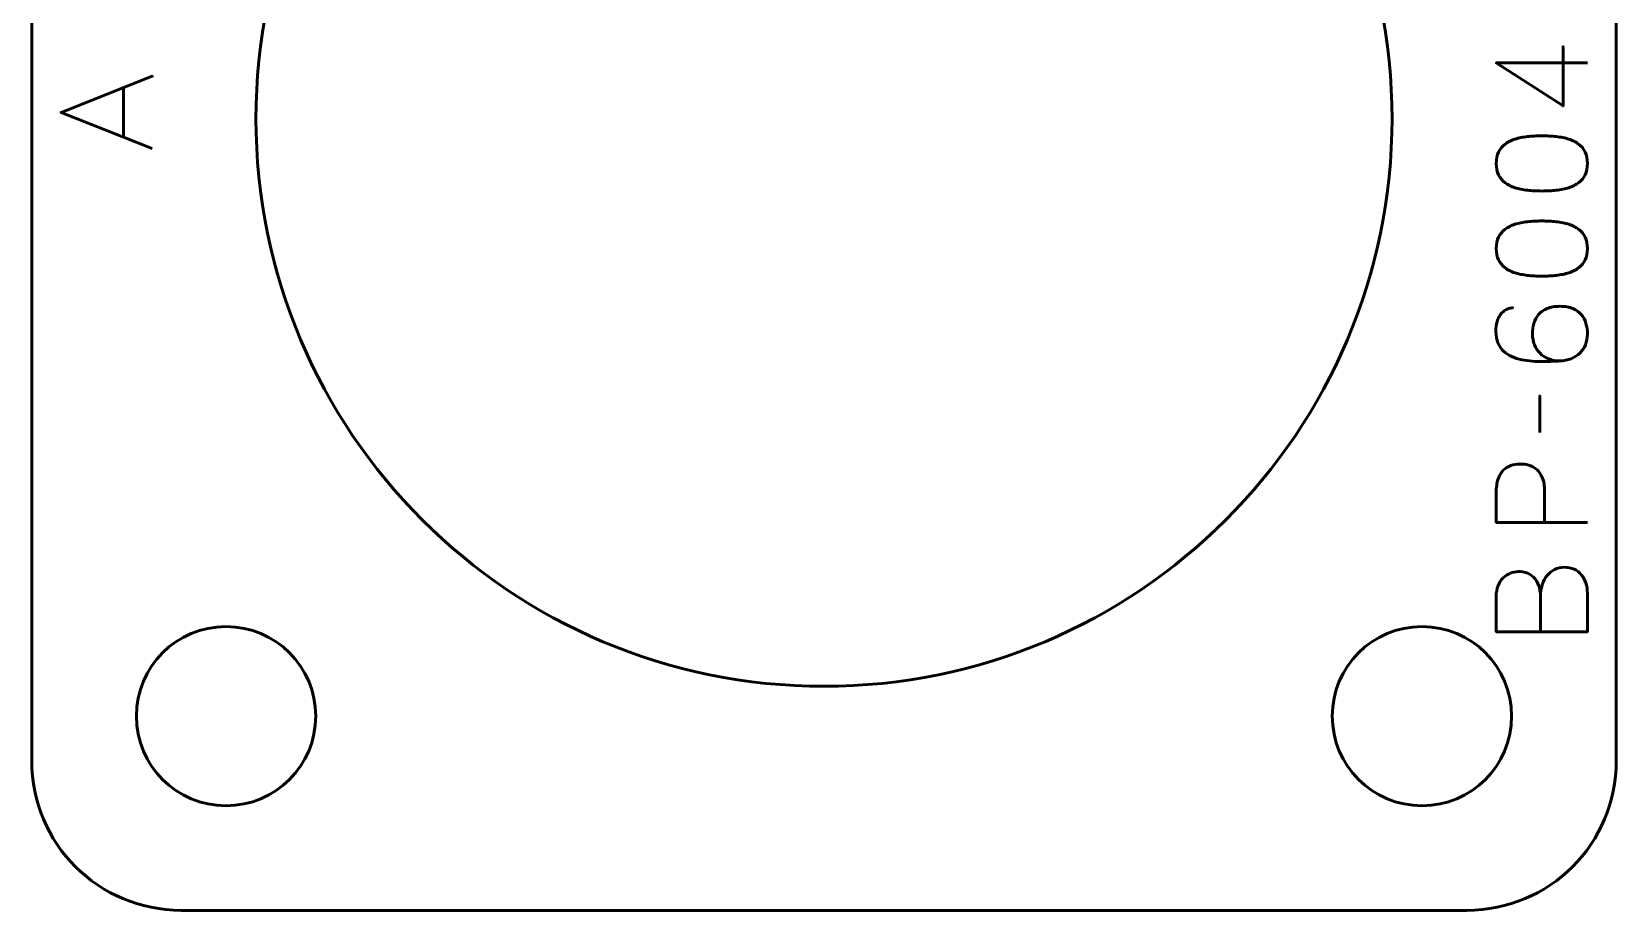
# Model space of a CAD drawing. Header units: centimetres. Extents: x -19.2 to -1.8, y -20.5 to -9.2.
# Drawn here: x -13.15 to -7.85, y -14.5 to -11.56 of the extents above; entities that cross this region are included whole.
import ezdxf

# ---------------------------------------------------------------- set-up
doc = ezdxf.new("R2010")
doc.units = ezdxf.units.CM
doc.header["$MEASUREMENT"] = 0
doc.layers.add('Layer 1', color=7, linetype='Continuous')

msp = doc.modelspace()

# ---------------------------------------------------------------- linework, layer by layer
at = {"layer": 'Layer 1', "lineweight": 53}
for points, knots in [([(-13.15003, -13.99994), (-13.15003, -13.99994), (-13.15003, -9.70007), (-13.15003, -9.70007), (-13.15003, -9.70007), (-13.15003, -9.42293), (-12.92694, -9.19997), (-12.64994, -9.19997), (-12.64994, -9.19997), (-12.64994, -9.19997), (-8.35007, -9.19997), (-8.35007, -9.19997), (-8.35007, -9.19997), (-8.07293, -9.19997), (-7.84997, -9.42293), (-7.84997, -9.70007), (-7.84997, -9.70007), (-7.84997, -9.70007), (-7.84997, -13.99994), (-7.84997, -13.99994), (-7.84997, -13.99994), (-7.84997, -14.27694), (-8.07293, -14.50003), (-8.35007, -14.50003), (-8.35007, -14.50003), (-8.35007, -14.50003), (-12.64994, -14.50003), (-12.64994, -14.50003), (-12.64994, -14.50003), (-12.92694, -14.50003), (-13.15003, -14.27694), (-13.15003, -13.99994)], [0, 0, 0, 0, 0.125, 0.125, 0.125, 0.125, 0.25, 0.25, 0.25, 0.25, 0.375, 0.375, 0.375, 0.375, 0.5, 0.5, 0.5, 0.5, 0.625, 0.625, 0.625, 0.625, 0.75, 0.75, 0.75, 0.75, 0.875, 0.875, 0.875, 0.875, 1, 1, 1, 1]), ([(-12.5, -13.55), (-12.33423, -13.55), (-12.2, -13.68423), (-12.2, -13.85001), (-12.2, -13.85001), (-12.2, -14.01567), (-12.33423, -14.15001), (-12.5, -14.15001), (-12.5, -14.15001), (-12.66567, -14.15001), (-12.80001, -14.01567), (-12.80001, -13.85001), (-12.80001, -13.85001), (-12.80001, -13.68423), (-12.66567, -13.55), (-12.5, -13.55)], [0, 0, 0, 0, 0.25, 0.25, 0.25, 0.25, 0.5, 0.5, 0.5, 0.5, 0.75, 0.75, 0.75, 0.75, 1, 1, 1, 1]), ([(-8.5, -13.55), (-8.33433, -13.55), (-8.2, -13.68423), (-8.2, -13.85001), (-8.2, -13.85001), (-8.2, -14.01567), (-8.33433, -14.15001), (-8.5, -14.15001), (-8.5, -14.15001), (-8.66563, -14.15001), (-8.8, -14.01567), (-8.8, -13.85001), (-8.8, -13.85001), (-8.8, -13.68423), (-8.66563, -13.55), (-8.5, -13.55)], [0, 0, 0, 0, 0.25, 0.25, 0.25, 0.25, 0.5, 0.5, 0.5, 0.5, 0.75, 0.75, 0.75, 0.75, 1, 1, 1, 1])]:
    msp.add_open_spline(points, degree=3, knots=knots, dxfattribs=at)
at = {"layer": 'Layer 1', "color": 250, "lineweight": 53}
msp.add_open_spline([(-12.4, -11.85), (-12.4, -10.80082), (-11.54918, -9.95), (-10.5, -9.95), (-10.5, -9.95), (-9.45082, -9.95), (-8.6, -10.80082), (-8.6, -11.85), (-8.6, -11.85), (-8.6, -12.89918), (-9.45082, -13.75), (-10.5, -13.75), (-10.5, -13.75), (-11.54918, -13.75), (-12.4, -12.89918), (-12.4, -11.85)], degree=3, knots=[0, 0, 0, 0, 0.25, 0.25, 0.25, 0.25, 0.5, 0.5, 0.5, 0.5, 0.75, 0.75, 0.75, 0.75, 1, 1, 1, 1], dxfattribs=at)
at = {"layer": 'Layer 1', "color": 30, "lineweight": 53}
for points, knots in [([(-7.94658, -11.66315), (-7.94658, -11.66315), (-8.2518, -11.66315), (-8.2518, -11.66315), (-8.2518, -11.66315), (-8.2518, -11.66315), (-8.02786, -11.80708), (-8.02786, -11.80708), (-8.02786, -11.80708), (-8.02786, -11.80708), (-8.02786, -11.60896), (-8.02786, -11.60896), (-8.02786, -11.60896), (-8.02786, -11.60896), (-8.02786, -11.80708), (-8.02786, -11.80708), (-8.02786, -11.80708), (-8.02786, -11.80708), (-8.2518, -11.66315), (-8.2518, -11.66315), (-8.2518, -11.66315), (-8.2518, -11.66315), (-7.94658, -11.66315), (-7.94658, -11.66315)], [0, 0, 0, 0, 0.1666667, 0.1666667, 0.1666667, 0.1666667, 0.3333333, 0.3333333, 0.3333333, 0.3333333, 0.5, 0.5, 0.5, 0.5, 0.6666667, 0.6666667, 0.6666667, 0.6666667, 0.8333333, 0.8333333, 0.8333333, 0.8333333, 1, 1, 1, 1]), ([(-12.74658, -11.95016), (-12.74658, -11.95016), (-13.0518, -11.82909), (-13.0518, -11.82909), (-13.0518, -11.82909), (-13.0518, -11.82909), (-12.74658, -11.70759), (-12.74658, -11.70759), (-12.74658, -11.70759), (-12.74658, -11.70759), (-13.0518, -11.82909), (-13.0518, -11.82909), (-13.0518, -11.82909), (-13.0518, -11.82909), (-12.74658, -11.95016), (-12.74658, -11.95016)], [0, 0, 0, 0, 0.25, 0.25, 0.25, 0.25, 0.5, 0.5, 0.5, 0.5, 0.75, 0.75, 0.75, 0.75, 1, 1, 1, 1]), ([(-12.84268, -11.91206), (-12.84268, -11.91206), (-12.84268, -11.74612), (-12.84268, -11.74612), (-12.84268, -11.74612), (-12.84268, -11.74612), (-12.84268, -11.91206), (-12.84268, -11.91206)], [0, 0, 0, 0, 0.5, 0.5, 0.5, 0.5, 1, 1, 1, 1]), ([(-7.94658, -11.99969), (-7.94665, -11.98488), (-7.94926, -11.97211), (-7.95434, -11.96145), (-7.95434, -11.96145), (-7.95942, -11.95087), (-7.96669, -11.94205), (-7.97593, -11.935), (-7.97593, -11.935), (-7.98524, -11.92801), (-7.99625, -11.92251), (-8.00895, -11.91842), (-8.00895, -11.91842), (-8.02165, -11.91439), (-8.03555, -11.9115), (-8.05079, -11.90988), (-8.05079, -11.90988), (-8.06603, -11.90818), (-8.08205, -11.90734), (-8.09898, -11.90741), (-8.09898, -11.90741), (-8.11584, -11.90734), (-8.13186, -11.90818), (-8.14703, -11.90988), (-8.14703, -11.90988), (-8.1622, -11.9115), (-8.17617, -11.91439), (-8.18887, -11.91842), (-8.18887, -11.91842), (-8.2015, -11.92251), (-8.2125, -11.92801), (-8.22189, -11.935), (-8.22189, -11.935), (-8.2312, -11.94205), (-8.23847, -11.95087), (-8.24355, -11.96145), (-8.24355, -11.96145), (-8.2487, -11.97211), (-8.25131, -11.98488), (-8.25138, -11.99969), (-8.25138, -11.99969), (-8.25131, -12.01451), (-8.2487, -12.02728), (-8.24355, -12.03794), (-8.24355, -12.03794), (-8.23847, -12.04852), (-8.2312, -12.05734), (-8.22189, -12.06439), (-8.22189, -12.06439), (-8.2125, -12.07138), (-8.2015, -12.07688), (-8.18887, -12.08097), (-8.18887, -12.08097), (-8.17617, -12.085), (-8.1622, -12.08789), (-8.14703, -12.08951), (-8.14703, -12.08951), (-8.13186, -12.0912), (-8.11584, -12.09205), (-8.09898, -12.09198), (-8.09898, -12.09198), (-8.08205, -12.09205), (-8.06603, -12.0912), (-8.05079, -12.08951), (-8.05079, -12.08951), (-8.03555, -12.08789), (-8.02165, -12.085), (-8.00895, -12.08097), (-8.00895, -12.08097), (-7.99625, -12.07688), (-7.98524, -12.07138), (-7.97593, -12.06439), (-7.97593, -12.06439), (-7.96669, -12.05734), (-7.95942, -12.04852), (-7.95434, -12.03794), (-7.95434, -12.03794), (-7.94926, -12.02728), (-7.94665, -12.01451), (-7.94658, -11.99969)], [0, 0, 0, 0, 0.05, 0.05, 0.05, 0.05, 0.1, 0.1, 0.1, 0.1, 0.15, 0.15, 0.15, 0.15, 0.2, 0.2, 0.2, 0.2, 0.25, 0.25, 0.25, 0.25, 0.3, 0.3, 0.3, 0.3, 0.35, 0.35, 0.35, 0.35, 0.4, 0.4, 0.4, 0.4, 0.45, 0.45, 0.45, 0.45, 0.5, 0.5, 0.5, 0.5, 0.55, 0.55, 0.55, 0.55, 0.6, 0.6, 0.6, 0.6, 0.65, 0.65, 0.65, 0.65, 0.7, 0.7, 0.7, 0.7, 0.75, 0.75, 0.75, 0.75, 0.8, 0.8, 0.8, 0.8, 0.85, 0.85, 0.85, 0.85, 0.9, 0.9, 0.9, 0.9, 0.95, 0.95, 0.95, 0.95, 1, 1, 1, 1]), ([(-7.94658, -11.99969), (-7.94665, -11.98488), (-7.94926, -11.97211), (-7.95434, -11.96145), (-7.95434, -11.96145), (-7.95942, -11.95087), (-7.96669, -11.94205), (-7.97593, -11.935), (-7.97593, -11.935), (-7.98524, -11.92801), (-7.99625, -11.92251), (-8.00895, -11.91842), (-8.00895, -11.91842), (-8.02165, -11.91439), (-8.03555, -11.9115), (-8.05079, -11.90988), (-8.05079, -11.90988), (-8.06603, -11.90818), (-8.08205, -11.90734), (-8.09898, -11.90741), (-8.09898, -11.90741), (-8.11584, -11.90734), (-8.13186, -11.90818), (-8.14703, -11.90988), (-8.14703, -11.90988), (-8.1622, -11.9115), (-8.17617, -11.91439), (-8.18887, -11.91842), (-8.18887, -11.91842), (-8.2015, -11.92251), (-8.2125, -11.92801), (-8.22189, -11.935), (-8.22189, -11.935), (-8.2312, -11.94205), (-8.23847, -11.95087), (-8.24355, -11.96145), (-8.24355, -11.96145), (-8.2487, -11.97211), (-8.25131, -11.98488), (-8.25138, -11.99969), (-8.25138, -11.99969), (-8.25131, -12.01451), (-8.2487, -12.02728), (-8.24355, -12.03794), (-8.24355, -12.03794), (-8.23847, -12.04852), (-8.2312, -12.05734), (-8.22189, -12.06439), (-8.22189, -12.06439), (-8.2125, -12.07138), (-8.2015, -12.07688), (-8.18887, -12.08097), (-8.18887, -12.08097), (-8.17617, -12.085), (-8.1622, -12.08789), (-8.14703, -12.08951), (-8.14703, -12.08951), (-8.13186, -12.0912), (-8.11584, -12.09205), (-8.09898, -12.09198), (-8.09898, -12.09198), (-8.08205, -12.09205), (-8.06603, -12.0912), (-8.05079, -12.08951), (-8.05079, -12.08951), (-8.03555, -12.08789), (-8.02165, -12.085), (-8.00895, -12.08097), (-8.00895, -12.08097), (-7.99625, -12.07688), (-7.98524, -12.07138), (-7.97593, -12.06439), (-7.97593, -12.06439), (-7.96669, -12.05734), (-7.95942, -12.04852), (-7.95434, -12.03794), (-7.95434, -12.03794), (-7.94926, -12.02728), (-7.94665, -12.01451), (-7.94658, -11.99969)], [0, 0, 0, 0, 0.05, 0.05, 0.05, 0.05, 0.1, 0.1, 0.1, 0.1, 0.15, 0.15, 0.15, 0.15, 0.2, 0.2, 0.2, 0.2, 0.25, 0.25, 0.25, 0.25, 0.3, 0.3, 0.3, 0.3, 0.35, 0.35, 0.35, 0.35, 0.4, 0.4, 0.4, 0.4, 0.45, 0.45, 0.45, 0.45, 0.5, 0.5, 0.5, 0.5, 0.55, 0.55, 0.55, 0.55, 0.6, 0.6, 0.6, 0.6, 0.65, 0.65, 0.65, 0.65, 0.7, 0.7, 0.7, 0.7, 0.75, 0.75, 0.75, 0.75, 0.8, 0.8, 0.8, 0.8, 0.85, 0.85, 0.85, 0.85, 0.9, 0.9, 0.9, 0.9, 0.95, 0.95, 0.95, 0.95, 1, 1, 1, 1]), ([(-7.94658, -12.28459), (-7.94665, -12.26978), (-7.94926, -12.25701), (-7.95434, -12.24635), (-7.95434, -12.24635), (-7.95942, -12.23577), (-7.96669, -12.22695), (-7.97593, -12.2199), (-7.97593, -12.2199), (-7.98524, -12.21291), (-7.99625, -12.20741), (-8.00895, -12.20332), (-8.00895, -12.20332), (-8.02165, -12.19929), (-8.03555, -12.1964), (-8.05079, -12.19478), (-8.05079, -12.19478), (-8.06603, -12.19308), (-8.08205, -12.19224), (-8.09898, -12.19231), (-8.09898, -12.19231), (-8.11584, -12.19224), (-8.13186, -12.19308), (-8.14703, -12.19478), (-8.14703, -12.19478), (-8.1622, -12.1964), (-8.17617, -12.19929), (-8.18887, -12.20332), (-8.18887, -12.20332), (-8.2015, -12.20741), (-8.2125, -12.21291), (-8.22189, -12.2199), (-8.22189, -12.2199), (-8.2312, -12.22695), (-8.23847, -12.23577), (-8.24355, -12.24635), (-8.24355, -12.24635), (-8.2487, -12.25701), (-8.25131, -12.26978), (-8.25138, -12.28459), (-8.25138, -12.28459), (-8.25131, -12.29941), (-8.2487, -12.31218), (-8.24355, -12.32284), (-8.24355, -12.32284), (-8.23847, -12.33342), (-8.2312, -12.34224), (-8.22189, -12.34929), (-8.22189, -12.34929), (-8.2125, -12.35628), (-8.2015, -12.36178), (-8.18887, -12.36587), (-8.18887, -12.36587), (-8.17617, -12.3699), (-8.1622, -12.37279), (-8.14703, -12.37441), (-8.14703, -12.37441), (-8.13186, -12.3761), (-8.11584, -12.37695), (-8.09898, -12.37688), (-8.09898, -12.37688), (-8.08205, -12.37695), (-8.06603, -12.3761), (-8.05079, -12.37441), (-8.05079, -12.37441), (-8.03555, -12.37279), (-8.02165, -12.3699), (-8.00895, -12.36587), (-8.00895, -12.36587), (-7.99625, -12.36178), (-7.98524, -12.35628), (-7.97593, -12.34929), (-7.97593, -12.34929), (-7.96669, -12.34224), (-7.95942, -12.33342), (-7.95434, -12.32284), (-7.95434, -12.32284), (-7.94926, -12.31218), (-7.94665, -12.29941), (-7.94658, -12.28459)], [0, 0, 0, 0, 0.05, 0.05, 0.05, 0.05, 0.1, 0.1, 0.1, 0.1, 0.15, 0.15, 0.15, 0.15, 0.2, 0.2, 0.2, 0.2, 0.25, 0.25, 0.25, 0.25, 0.3, 0.3, 0.3, 0.3, 0.35, 0.35, 0.35, 0.35, 0.4, 0.4, 0.4, 0.4, 0.45, 0.45, 0.45, 0.45, 0.5, 0.5, 0.5, 0.5, 0.55, 0.55, 0.55, 0.55, 0.6, 0.6, 0.6, 0.6, 0.65, 0.65, 0.65, 0.65, 0.7, 0.7, 0.7, 0.7, 0.75, 0.75, 0.75, 0.75, 0.8, 0.8, 0.8, 0.8, 0.85, 0.85, 0.85, 0.85, 0.9, 0.9, 0.9, 0.9, 0.95, 0.95, 0.95, 0.95, 1, 1, 1, 1]), ([(-7.94658, -12.28459), (-7.94665, -12.26978), (-7.94926, -12.25701), (-7.95434, -12.24635), (-7.95434, -12.24635), (-7.95942, -12.23577), (-7.96669, -12.22695), (-7.97593, -12.2199), (-7.97593, -12.2199), (-7.98524, -12.21291), (-7.99625, -12.20741), (-8.00895, -12.20332), (-8.00895, -12.20332), (-8.02165, -12.19929), (-8.03555, -12.1964), (-8.05079, -12.19478), (-8.05079, -12.19478), (-8.06603, -12.19308), (-8.08205, -12.19224), (-8.09898, -12.19231), (-8.09898, -12.19231), (-8.11584, -12.19224), (-8.13186, -12.19308), (-8.14703, -12.19478), (-8.14703, -12.19478), (-8.1622, -12.1964), (-8.17617, -12.19929), (-8.18887, -12.20332), (-8.18887, -12.20332), (-8.2015, -12.20741), (-8.2125, -12.21291), (-8.22189, -12.2199), (-8.22189, -12.2199), (-8.2312, -12.22695), (-8.23847, -12.23577), (-8.24355, -12.24635), (-8.24355, -12.24635), (-8.2487, -12.25701), (-8.25131, -12.26978), (-8.25138, -12.28459), (-8.25138, -12.28459), (-8.25131, -12.29941), (-8.2487, -12.31218), (-8.24355, -12.32284), (-8.24355, -12.32284), (-8.23847, -12.33342), (-8.2312, -12.34224), (-8.22189, -12.34929), (-8.22189, -12.34929), (-8.2125, -12.35628), (-8.2015, -12.36178), (-8.18887, -12.36587), (-8.18887, -12.36587), (-8.17617, -12.3699), (-8.1622, -12.37279), (-8.14703, -12.37441), (-8.14703, -12.37441), (-8.13186, -12.3761), (-8.11584, -12.37695), (-8.09898, -12.37688), (-8.09898, -12.37688), (-8.08205, -12.37695), (-8.06603, -12.3761), (-8.05079, -12.37441), (-8.05079, -12.37441), (-8.03555, -12.37279), (-8.02165, -12.3699), (-8.00895, -12.36587), (-8.00895, -12.36587), (-7.99625, -12.36178), (-7.98524, -12.35628), (-7.97593, -12.34929), (-7.97593, -12.34929), (-7.96669, -12.34224), (-7.95942, -12.33342), (-7.95434, -12.32284), (-7.95434, -12.32284), (-7.94926, -12.31218), (-7.94665, -12.29941), (-7.94658, -12.28459)], [0, 0, 0, 0, 0.05, 0.05, 0.05, 0.05, 0.1, 0.1, 0.1, 0.1, 0.15, 0.15, 0.15, 0.15, 0.2, 0.2, 0.2, 0.2, 0.25, 0.25, 0.25, 0.25, 0.3, 0.3, 0.3, 0.3, 0.35, 0.35, 0.35, 0.35, 0.4, 0.4, 0.4, 0.4, 0.45, 0.45, 0.45, 0.45, 0.5, 0.5, 0.5, 0.5, 0.55, 0.55, 0.55, 0.55, 0.6, 0.6, 0.6, 0.6, 0.65, 0.65, 0.65, 0.65, 0.7, 0.7, 0.7, 0.7, 0.75, 0.75, 0.75, 0.75, 0.8, 0.8, 0.8, 0.8, 0.85, 0.85, 0.85, 0.85, 0.9, 0.9, 0.9, 0.9, 0.95, 0.95, 0.95, 0.95, 1, 1, 1, 1]), ([(-8.03844, -12.66093), (-8.05227, -12.66086), (-8.06476, -12.65861), (-8.07598, -12.65409), (-8.07598, -12.65409), (-8.08727, -12.64965), (-8.09693, -12.64337), (-8.10498, -12.63525), (-8.10498, -12.63525), (-8.11309, -12.62721), (-8.1193, -12.61768), (-8.12367, -12.60682), (-8.12367, -12.60682), (-8.12805, -12.59595), (-8.13023, -12.58403), (-8.13031, -12.57119), (-8.13031, -12.57119), (-8.13038, -12.55828), (-8.12875, -12.54621), (-8.12551, -12.53499), (-8.12551, -12.53499), (-8.12233, -12.52377), (-8.11711, -12.51397), (-8.10991, -12.50543), (-8.10991, -12.50543), (-8.10279, -12.49689), (-8.09333, -12.49019), (-8.08155, -12.48539), (-8.08155, -12.48539), (-8.06977, -12.4806), (-8.05545, -12.47813), (-8.03844, -12.47806), (-8.03844, -12.47806), (-8.02144, -12.47813), (-8.00712, -12.4806), (-7.99533, -12.48539), (-7.99533, -12.48539), (-7.98355, -12.49019), (-7.9741, -12.49689), (-7.96697, -12.50543), (-7.96697, -12.50543), (-7.95977, -12.51397), (-7.95455, -12.52377), (-7.95138, -12.53499), (-7.95138, -12.53499), (-7.94813, -12.54621), (-7.94651, -12.55828), (-7.94658, -12.57119), (-7.94658, -12.57119), (-7.94665, -12.58403), (-7.94884, -12.59581), (-7.95321, -12.60661), (-7.95321, -12.60661), (-7.95759, -12.61733), (-7.9638, -12.62664), (-7.97184, -12.63462), (-7.97184, -12.63462), (-7.97995, -12.64259), (-7.98962, -12.64887), (-8.00084, -12.65338), (-8.00084, -12.65338), (-8.01213, -12.65797), (-8.02461, -12.66044), (-8.03844, -12.66093), (-8.03844, -12.66093), (-8.04543, -12.66122), (-8.05375, -12.66157), (-8.06342, -12.66206), (-8.06342, -12.66206), (-8.07316, -12.66256), (-8.08374, -12.66284), (-8.0951, -12.66291), (-8.0951, -12.66291), (-8.10653, -12.66298), (-8.11831, -12.66263), (-8.13038, -12.66171), (-8.13038, -12.66171), (-8.14251, -12.66086), (-8.15444, -12.65917), (-8.16615, -12.6567), (-8.16615, -12.6567), (-8.17793, -12.65423), (-8.18901, -12.6507), (-8.19938, -12.64605), (-8.19938, -12.64605), (-8.20975, -12.64139), (-8.21892, -12.63539), (-8.2269, -12.62798), (-8.2269, -12.62798), (-8.23487, -12.62051), (-8.24115, -12.6114), (-8.24573, -12.60061), (-8.24573, -12.60061), (-8.25025, -12.58981), (-8.25258, -12.57704), (-8.25265, -12.5623), (-8.25265, -12.5623), (-8.25258, -12.54946), (-8.25131, -12.53859), (-8.24884, -12.52956), (-8.24884, -12.52956), (-8.24637, -12.52053), (-8.24305, -12.51312), (-8.23896, -12.50719), (-8.23896, -12.50719), (-8.2348, -12.50134), (-8.23028, -12.49668), (-8.22527, -12.4933), (-8.22527, -12.4933), (-8.22033, -12.48991), (-8.21532, -12.48737), (-8.21031, -12.48582), (-8.21031, -12.48582), (-8.20531, -12.48419), (-8.20065, -12.48314), (-8.19634, -12.48271), (-8.19634, -12.48271), (-8.20065, -12.48314), (-8.20531, -12.48419), (-8.21031, -12.48582), (-8.21031, -12.48582), (-8.21532, -12.48737), (-8.22033, -12.48991), (-8.22527, -12.4933), (-8.22527, -12.4933), (-8.23028, -12.49668), (-8.2348, -12.50134), (-8.23896, -12.50719), (-8.23896, -12.50719), (-8.24305, -12.51312), (-8.24637, -12.52053), (-8.24884, -12.52956), (-8.24884, -12.52956), (-8.25131, -12.53859), (-8.25258, -12.54946), (-8.25265, -12.5623), (-8.25265, -12.5623), (-8.25258, -12.57704), (-8.25025, -12.58981), (-8.24573, -12.60061), (-8.24573, -12.60061), (-8.24115, -12.6114), (-8.23487, -12.62051), (-8.2269, -12.62798), (-8.2269, -12.62798), (-8.21892, -12.63539), (-8.20975, -12.64139), (-8.19938, -12.64605), (-8.19938, -12.64605), (-8.18901, -12.6507), (-8.17793, -12.65423), (-8.16615, -12.6567), (-8.16615, -12.6567), (-8.15444, -12.65917), (-8.14251, -12.66086), (-8.13038, -12.66171), (-8.13038, -12.66171), (-8.11831, -12.66263), (-8.10653, -12.66298), (-8.0951, -12.66291), (-8.0951, -12.66291), (-8.08374, -12.66284), (-8.07316, -12.66256), (-8.06342, -12.66206), (-8.06342, -12.66206), (-8.05375, -12.66157), (-8.04543, -12.66122), (-8.03844, -12.66093), (-8.03844, -12.66093), (-8.02461, -12.66044), (-8.01213, -12.65797), (-8.00084, -12.65338), (-8.00084, -12.65338), (-7.98962, -12.64887), (-7.97995, -12.64259), (-7.97184, -12.63462), (-7.97184, -12.63462), (-7.9638, -12.62664), (-7.95759, -12.61733), (-7.95321, -12.60661), (-7.95321, -12.60661), (-7.94884, -12.59581), (-7.94665, -12.58403), (-7.94658, -12.57119), (-7.94658, -12.57119), (-7.94651, -12.55828), (-7.94813, -12.54621), (-7.95138, -12.53499), (-7.95138, -12.53499), (-7.95455, -12.52377), (-7.95977, -12.51397), (-7.96697, -12.50543), (-7.96697, -12.50543), (-7.9741, -12.49689), (-7.98355, -12.49019), (-7.99533, -12.48539), (-7.99533, -12.48539), (-8.00712, -12.4806), (-8.02144, -12.47813), (-8.03844, -12.47806), (-8.03844, -12.47806), (-8.05545, -12.47813), (-8.06977, -12.4806), (-8.08155, -12.48539), (-8.08155, -12.48539), (-8.09333, -12.49019), (-8.10279, -12.49689), (-8.10991, -12.50543), (-8.10991, -12.50543), (-8.11711, -12.51397), (-8.12233, -12.52377), (-8.12551, -12.53499), (-8.12551, -12.53499), (-8.12875, -12.54621), (-8.13038, -12.55828), (-8.13031, -12.57119), (-8.13031, -12.57119), (-8.13023, -12.58403), (-8.12805, -12.59595), (-8.12367, -12.60682), (-8.12367, -12.60682), (-8.1193, -12.61768), (-8.11309, -12.62721), (-8.10498, -12.63525), (-8.10498, -12.63525), (-8.09693, -12.64337), (-8.08727, -12.64965), (-8.07598, -12.65409), (-8.07598, -12.65409), (-8.06476, -12.65861), (-8.05227, -12.66086), (-8.03844, -12.66093)], [0, 0, 0, 0, 0.0172414, 0.0172414, 0.0172414, 0.0172414, 0.0344828, 0.0344828, 0.0344828, 0.0344828, 0.0517241, 0.0517241, 0.0517241, 0.0517241, 0.0689655, 0.0689655, 0.0689655, 0.0689655, 0.0862069, 0.0862069, 0.0862069, 0.0862069, 0.1034483, 0.1034483, 0.1034483, 0.1034483, 0.1206897, 0.1206897, 0.1206897, 0.1206897, 0.137931, 0.137931, 0.137931, 0.137931, 0.1551724, 0.1551724, 0.1551724, 0.1551724, 0.1724138, 0.1724138, 0.1724138, 0.1724138, 0.1896552, 0.1896552, 0.1896552, 0.1896552, 0.2068966, 0.2068966, 0.2068966, 0.2068966, 0.2241379, 0.2241379, 0.2241379, 0.2241379, 0.2413793, 0.2413793, 0.2413793, 0.2413793, 0.2586207, 0.2586207, 0.2586207, 0.2586207, 0.2758621, 0.2758621, 0.2758621, 0.2758621, 0.2931034, 0.2931034, 0.2931034, 0.2931034, 0.3103448, 0.3103448, 0.3103448, 0.3103448, 0.3275862, 0.3275862, 0.3275862, 0.3275862, 0.3448276, 0.3448276, 0.3448276, 0.3448276, 0.362069, 0.362069, 0.362069, 0.362069, 0.3793103, 0.3793103, 0.3793103, 0.3793103, 0.3965517, 0.3965517, 0.3965517, 0.3965517, 0.4137931, 0.4137931, 0.4137931, 0.4137931, 0.4310345, 0.4310345, 0.4310345, 0.4310345, 0.4482759, 0.4482759, 0.4482759, 0.4482759, 0.4655172, 0.4655172, 0.4655172, 0.4655172, 0.4827586, 0.4827586, 0.4827586, 0.4827586, 0.5, 0.5, 0.5, 0.5, 0.5172414, 0.5172414, 0.5172414, 0.5172414, 0.5344828, 0.5344828, 0.5344828, 0.5344828, 0.5517241, 0.5517241, 0.5517241, 0.5517241, 0.5689655, 0.5689655, 0.5689655, 0.5689655, 0.5862069, 0.5862069, 0.5862069, 0.5862069, 0.6034483, 0.6034483, 0.6034483, 0.6034483, 0.6206897, 0.6206897, 0.6206897, 0.6206897, 0.637931, 0.637931, 0.637931, 0.637931, 0.6551724, 0.6551724, 0.6551724, 0.6551724, 0.6724138, 0.6724138, 0.6724138, 0.6724138, 0.6896552, 0.6896552, 0.6896552, 0.6896552, 0.7068966, 0.7068966, 0.7068966, 0.7068966, 0.7241379, 0.7241379, 0.7241379, 0.7241379, 0.7413793, 0.7413793, 0.7413793, 0.7413793, 0.7586207, 0.7586207, 0.7586207, 0.7586207, 0.7758621, 0.7758621, 0.7758621, 0.7758621, 0.7931034, 0.7931034, 0.7931034, 0.7931034, 0.8103448, 0.8103448, 0.8103448, 0.8103448, 0.8275862, 0.8275862, 0.8275862, 0.8275862, 0.8448276, 0.8448276, 0.8448276, 0.8448276, 0.862069, 0.862069, 0.862069, 0.862069, 0.8793103, 0.8793103, 0.8793103, 0.8793103, 0.8965517, 0.8965517, 0.8965517, 0.8965517, 0.9137931, 0.9137931, 0.9137931, 0.9137931, 0.9310345, 0.9310345, 0.9310345, 0.9310345, 0.9482759, 0.9482759, 0.9482759, 0.9482759, 0.9655172, 0.9655172, 0.9655172, 0.9655172, 0.9827586, 0.9827586, 0.9827586, 0.9827586, 1, 1, 1, 1]), ([(-8.10618, -12.90096), (-8.10618, -12.90096), (-8.10618, -12.77777), (-8.10618, -12.77777), (-8.10618, -12.77777), (-8.10618, -12.77777), (-8.10618, -12.90096), (-8.10618, -12.90096)], [0, 0, 0, 0, 0.5, 0.5, 0.5, 0.5, 1, 1, 1, 1]), ([(-7.94658, -13.20152), (-7.94658, -13.20152), (-8.2518, -13.20152), (-8.2518, -13.20152), (-8.2518, -13.20152), (-8.2518, -13.20152), (-8.2518, -13.10415), (-8.2518, -13.10415), (-8.2518, -13.10415), (-8.25173, -13.08468), (-8.24954, -13.06867), (-8.24531, -13.05604), (-8.24531, -13.05604), (-8.24115, -13.04348), (-8.23536, -13.0336), (-8.22802, -13.02647), (-8.22802, -13.02647), (-8.22076, -13.01935), (-8.21243, -13.01427), (-8.20305, -13.01116), (-8.20305, -13.01116), (-8.19366, -13.00813), (-8.18386, -13.00637), (-8.17348, -13.00594), (-8.17348, -13.00594), (-8.16311, -13.00545), (-8.15295, -13.00665), (-8.14308, -13.00947), (-8.14308, -13.00947), (-8.1332, -13.01236), (-8.12424, -13.01723), (-8.11619, -13.02422), (-8.11619, -13.02422), (-8.10815, -13.03113), (-8.10173, -13.04051), (-8.097, -13.0523), (-8.097, -13.0523), (-8.09221, -13.06408), (-8.08981, -13.07868), (-8.08967, -13.09611), (-8.08967, -13.09611), (-8.08967, -13.09611), (-8.08967, -13.20152), (-8.08967, -13.20152), (-8.08967, -13.20152), (-8.08967, -13.20152), (-8.08967, -13.09611), (-8.08967, -13.09611), (-8.08967, -13.09611), (-8.08981, -13.07904), (-8.09221, -13.06457), (-8.097, -13.05286), (-8.097, -13.05286), (-8.10173, -13.04108), (-8.10815, -13.03169), (-8.11619, -13.02464), (-8.11619, -13.02464), (-8.12424, -13.01765), (-8.1332, -13.01264), (-8.14308, -13.00968), (-8.14308, -13.00968), (-8.15295, -13.00672), (-8.16311, -13.00545), (-8.17348, -13.00594), (-8.17348, -13.00594), (-8.18386, -13.00637), (-8.19366, -13.00813), (-8.20305, -13.0113), (-8.20305, -13.0113), (-8.21243, -13.01441), (-8.22076, -13.01963), (-8.22802, -13.02676), (-8.22802, -13.02676), (-8.23536, -13.03395), (-8.24115, -13.04383), (-8.24531, -13.05639), (-8.24531, -13.05639), (-8.24954, -13.06902), (-8.25173, -13.08489), (-8.2518, -13.10415), (-8.2518, -13.10415), (-8.2518, -13.10415), (-8.2518, -13.20152), (-8.2518, -13.20152), (-8.2518, -13.20152), (-8.2518, -13.20152), (-7.94658, -13.20152), (-7.94658, -13.20152)], [0, 0, 0, 0, 0.0454545, 0.0454545, 0.0454545, 0.0454545, 0.0909091, 0.0909091, 0.0909091, 0.0909091, 0.1363636, 0.1363636, 0.1363636, 0.1363636, 0.1818182, 0.1818182, 0.1818182, 0.1818182, 0.2272727, 0.2272727, 0.2272727, 0.2272727, 0.2727273, 0.2727273, 0.2727273, 0.2727273, 0.3181818, 0.3181818, 0.3181818, 0.3181818, 0.3636364, 0.3636364, 0.3636364, 0.3636364, 0.4090909, 0.4090909, 0.4090909, 0.4090909, 0.4545455, 0.4545455, 0.4545455, 0.4545455, 0.5, 0.5, 0.5, 0.5, 0.5454545, 0.5454545, 0.5454545, 0.5454545, 0.5909091, 0.5909091, 0.5909091, 0.5909091, 0.6363636, 0.6363636, 0.6363636, 0.6363636, 0.6818182, 0.6818182, 0.6818182, 0.6818182, 0.7272727, 0.7272727, 0.7272727, 0.7272727, 0.7727273, 0.7727273, 0.7727273, 0.7727273, 0.8181818, 0.8181818, 0.8181818, 0.8181818, 0.8636364, 0.8636364, 0.8636364, 0.8636364, 0.9090909, 0.9090909, 0.9090909, 0.9090909, 0.9545455, 0.9545455, 0.9545455, 0.9545455, 1, 1, 1, 1]), ([(-8.10364, -13.5677), (-8.10364, -13.5677), (-8.10364, -13.45044), (-8.10364, -13.45044), (-8.10364, -13.45044), (-8.10371, -13.4352), (-8.10582, -13.42222), (-8.10999, -13.41128), (-8.10999, -13.41128), (-8.11408, -13.40041), (-8.11965, -13.3916), (-8.12664, -13.38475), (-8.12664, -13.38475), (-8.13362, -13.37791), (-8.14152, -13.37297), (-8.15027, -13.36986), (-8.15027, -13.36986), (-8.15895, -13.36683), (-8.16798, -13.36542), (-8.17729, -13.36577), (-8.17729, -13.36577), (-8.18661, -13.3662), (-8.19564, -13.36817), (-8.20446, -13.3717), (-8.20446, -13.3717), (-8.21328, -13.37516), (-8.22125, -13.38038), (-8.22838, -13.38722), (-8.22838, -13.38722), (-8.2355, -13.39406), (-8.24115, -13.4026), (-8.24531, -13.41297), (-8.24531, -13.41297), (-8.24954, -13.42335), (-8.25173, -13.43555), (-8.2518, -13.44959), (-8.2518, -13.44959), (-8.2518, -13.44959), (-8.2518, -13.5677), (-8.2518, -13.5677), (-8.2518, -13.5677), (-8.2518, -13.5677), (-7.94658, -13.5677), (-7.94658, -13.5677), (-7.94658, -13.5677), (-7.94658, -13.5677), (-7.94658, -13.43774), (-7.94658, -13.43774), (-7.94658, -13.43774), (-7.94658, -13.4256), (-7.94834, -13.41431), (-7.9518, -13.40387), (-7.9518, -13.40387), (-7.95533, -13.39343), (-7.96034, -13.38433), (-7.96697, -13.37643), (-7.96697, -13.37643), (-7.97367, -13.36859), (-7.98172, -13.36246), (-7.99124, -13.35808), (-7.99124, -13.35808), (-8.00077, -13.35371), (-8.01156, -13.35145), (-8.02363, -13.35138), (-8.02363, -13.35138), (-8.03576, -13.35166), (-8.0467, -13.3542), (-8.0565, -13.35907), (-8.0565, -13.35907), (-8.06631, -13.36394), (-8.07471, -13.37071), (-8.08169, -13.37946), (-8.08169, -13.37946), (-8.08875, -13.38821), (-8.09418, -13.39865), (-8.09792, -13.41065), (-8.09792, -13.41065), (-8.10166, -13.42264), (-8.10356, -13.4359), (-8.10364, -13.45044), (-8.10364, -13.45044), (-8.10356, -13.4359), (-8.10166, -13.42264), (-8.09792, -13.41065), (-8.09792, -13.41065), (-8.09418, -13.39865), (-8.08875, -13.38821), (-8.08169, -13.37946), (-8.08169, -13.37946), (-8.07471, -13.37071), (-8.06631, -13.36394), (-8.0565, -13.35907), (-8.0565, -13.35907), (-8.0467, -13.3542), (-8.03576, -13.35166), (-8.02363, -13.35138), (-8.02363, -13.35138), (-8.01156, -13.35145), (-8.00077, -13.35371), (-7.99124, -13.35808), (-7.99124, -13.35808), (-7.98172, -13.36246), (-7.97367, -13.36859), (-7.96697, -13.37643), (-7.96697, -13.37643), (-7.96034, -13.38433), (-7.95533, -13.39343), (-7.9518, -13.40387), (-7.9518, -13.40387), (-7.94834, -13.41431), (-7.94658, -13.4256), (-7.94658, -13.43774), (-7.94658, -13.43774), (-7.94658, -13.43774), (-7.94658, -13.5677), (-7.94658, -13.5677), (-7.94658, -13.5677), (-7.94658, -13.5677), (-8.2518, -13.5677), (-8.2518, -13.5677), (-8.2518, -13.5677), (-8.2518, -13.5677), (-8.2518, -13.44959), (-8.2518, -13.44959), (-8.2518, -13.44959), (-8.25173, -13.43555), (-8.24954, -13.42335), (-8.24531, -13.41297), (-8.24531, -13.41297), (-8.24115, -13.4026), (-8.2355, -13.39406), (-8.22838, -13.38722), (-8.22838, -13.38722), (-8.22125, -13.38038), (-8.21328, -13.37516), (-8.20446, -13.3717), (-8.20446, -13.3717), (-8.19564, -13.36817), (-8.18661, -13.3662), (-8.17729, -13.36577), (-8.17729, -13.36577), (-8.16798, -13.36542), (-8.15895, -13.36683), (-8.15027, -13.36986), (-8.15027, -13.36986), (-8.14152, -13.37297), (-8.13362, -13.37791), (-8.12664, -13.38475), (-8.12664, -13.38475), (-8.11965, -13.3916), (-8.11408, -13.40041), (-8.10999, -13.41128), (-8.10999, -13.41128), (-8.10582, -13.42222), (-8.10371, -13.4352), (-8.10364, -13.45044), (-8.10364, -13.45044), (-8.10364, -13.45044), (-8.10364, -13.5677), (-8.10364, -13.5677)], [0, 0, 0, 0, 0.025, 0.025, 0.025, 0.025, 0.05, 0.05, 0.05, 0.05, 0.075, 0.075, 0.075, 0.075, 0.1, 0.1, 0.1, 0.1, 0.125, 0.125, 0.125, 0.125, 0.15, 0.15, 0.15, 0.15, 0.175, 0.175, 0.175, 0.175, 0.2, 0.2, 0.2, 0.2, 0.225, 0.225, 0.225, 0.225, 0.25, 0.25, 0.25, 0.25, 0.275, 0.275, 0.275, 0.275, 0.3, 0.3, 0.3, 0.3, 0.325, 0.325, 0.325, 0.325, 0.35, 0.35, 0.35, 0.35, 0.375, 0.375, 0.375, 0.375, 0.4, 0.4, 0.4, 0.4, 0.425, 0.425, 0.425, 0.425, 0.45, 0.45, 0.45, 0.45, 0.475, 0.475, 0.475, 0.475, 0.5, 0.5, 0.5, 0.5, 0.525, 0.525, 0.525, 0.525, 0.55, 0.55, 0.55, 0.55, 0.575, 0.575, 0.575, 0.575, 0.6, 0.6, 0.6, 0.6, 0.625, 0.625, 0.625, 0.625, 0.65, 0.65, 0.65, 0.65, 0.675, 0.675, 0.675, 0.675, 0.7, 0.7, 0.7, 0.7, 0.725, 0.725, 0.725, 0.725, 0.75, 0.75, 0.75, 0.75, 0.775, 0.775, 0.775, 0.775, 0.8, 0.8, 0.8, 0.8, 0.825, 0.825, 0.825, 0.825, 0.85, 0.85, 0.85, 0.85, 0.875, 0.875, 0.875, 0.875, 0.9, 0.9, 0.9, 0.9, 0.925, 0.925, 0.925, 0.925, 0.95, 0.95, 0.95, 0.95, 0.975, 0.975, 0.975, 0.975, 1, 1, 1, 1])]:
    msp.add_open_spline(points, degree=3, knots=knots, dxfattribs=at)

doc.saveas('drawing.dxf')
